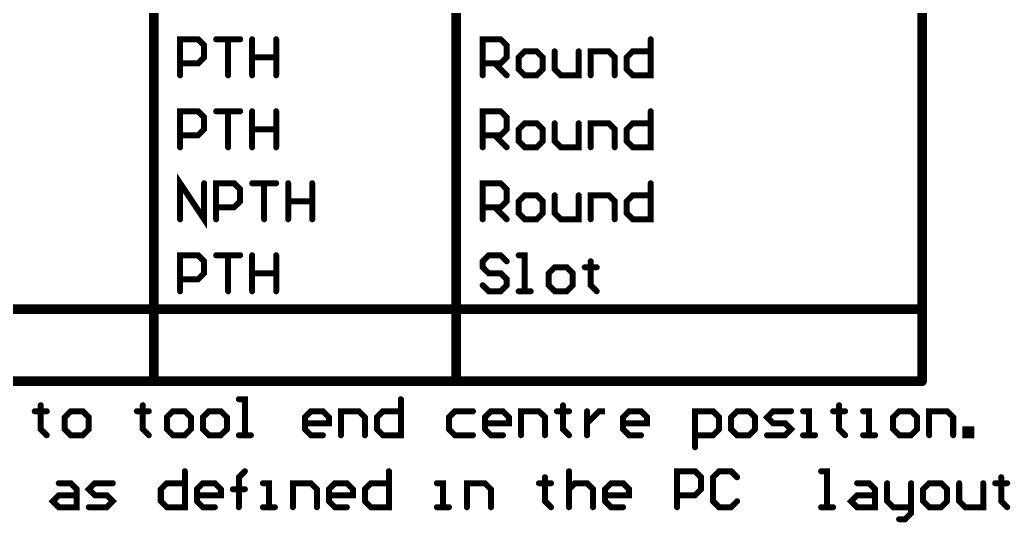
# Model space of a CAD drawing. Extents: x -9.8 to 23.3, y -7.1 to 14.3.
# Drawn here: x 16.518 to 18.167, y -0.155 to 0.682 of the extents above; entities that cross this region are included whole.
import ezdxf

# ---------------------------------------------------------------- set-up
doc = ezdxf.new("R2010")
doc.units = 0
doc.layers.add('2D_LINE_00', color=1, linetype='CONTINUOUS')

# ---------------------------------------------------------------- blocks, each defined once
blk = doc.blocks.new('SMOOTH_0$01')
at = {"const_width": 0.005}
blk.add_lwpolyline([(-0.0025, 0, 1), (0.0025, 0, 1)], format="xyb", close=True, dxfattribs=at)
blk = doc.blocks.new('DRAWING_2940')
at = {"layer": '2D_LINE_00', "const_width": 0.01}
blk.add_lwpolyline([(0, 0), (0, 0.05998), (0.02999, 0.05998), (0.03999, 0.04998), (0.03999, 0.02999), (0.02999, 0.01999), (0, 0.01999)], dxfattribs=at)
at = {"layer": '2D_LINE_00'}
for p in [(0, 0.05998), (0.02999, 0.05998), (0.03999, 0.04998), (0.03999, 0.02999), (0, 0.01999), (0.02999, 0.01999), (0, 0)]:
    blk.add_blockref('SMOOTH_0$01', p, dxfattribs=at)
blk = doc.blocks.new('DRAWING_2941')
at = {"layer": '2D_LINE_00', "const_width": 0.01}
blk.add_lwpolyline([(0, 0), (0.03999, 0), (0.01999, 0), (0.01999, -0.05998)], dxfattribs=at)
at = {"layer": '2D_LINE_00'}
for p in [(0, 0), (0.01999, 0), (0.03999, 0), (0.01999, -0.05998)]:
    blk.add_blockref('SMOOTH_0$01', p, dxfattribs=at)
blk = doc.blocks.new('DRAWING_2942')
at = {"layer": '2D_LINE_00', "const_width": 0.01}
blk.add_lwpolyline([(0, 0), (0, -0.05998), (0, -0.02999), (0.03999, -0.02999), (0.03999, 0), (0.03999, -0.05998)], dxfattribs=at)
at = {"layer": '2D_LINE_00'}
for p in [(0, 0), (0.03999, 0), (0, -0.02999), (0.03999, -0.02999), (0, -0.05998), (0.03999, -0.05998)]:
    blk.add_blockref('SMOOTH_0$01', p, dxfattribs=at)
blk = doc.blocks.new('DRAWING_2943')
at = {"layer": '2D_LINE_00', "const_width": 0.01}
blk.add_lwpolyline([(0, 0), (0, 0.05998), (0.02999, 0.05998), (0.03998, 0.04998), (0.03998, 0.02999), (0.02999, 0.01999), (0, 0.01999)], dxfattribs=at)
at = {"layer": '2D_LINE_00'}
for p in [(0, 0.05998), (0.02999, 0.05998), (0.03998, 0.04998), (0.03998, 0.02999), (0, 0.01999), (0.02999, 0.01999), (0, 0)]:
    blk.add_blockref('SMOOTH_0$01', p, dxfattribs=at)
blk = doc.blocks.new('DRAWING_2944')
at = {"layer": '2D_LINE_00', "const_width": 0.01}
blk.add_lwpolyline([(0, 0), (0.01999, -0.01999)], dxfattribs=at)
at = {"layer": '2D_LINE_00'}
for p in [(0, 0), (0.01999, -0.01999)]:
    blk.add_blockref('SMOOTH_0$01', p, dxfattribs=at)
blk = doc.blocks.new('DRAWING_2945')
at = {"layer": '2D_LINE_00', "const_width": 0.01}
blk.add_lwpolyline([(0, 0), (0.02, 0), (0.02999, 0.01), (0.02999, 0.02999), (0.02, 0.03999), (0, 0.03999), (-0.00999, 0.02999), (-0.00999, 0.01), (0, 0)], dxfattribs=at)
at = {"layer": '2D_LINE_00'}
for p in [(-0.00999, 0.02999), (0, 0.03999), (0.02, 0.03999), (0.02999, 0.02999), (-0.00999, 0.01), (0, 0), (0, 0), (0.02, 0), (0.02999, 0.01)]:
    blk.add_blockref('SMOOTH_0$01', p, dxfattribs=at)
blk = doc.blocks.new('DRAWING_2946')
at = {"layer": '2D_LINE_00', "const_width": 0.01}
blk.add_lwpolyline([(0, 0), (0, -0.02999), (0.00999, -0.03999), (0.03998, -0.03999), (0.03998, 0)], dxfattribs=at)
at = {"layer": '2D_LINE_00'}
for p in [(0, 0), (0.03998, 0), (0, -0.02999), (0.00999, -0.03999), (0.03998, -0.03999)]:
    blk.add_blockref('SMOOTH_0$01', p, dxfattribs=at)
blk = doc.blocks.new('DRAWING_2947')
at = {"layer": '2D_LINE_00', "const_width": 0.01}
blk.add_lwpolyline([(0, 0), (0, 0.03999), (0.02999, 0.03999), (0.03999, 0.02999), (0.03999, 0)], dxfattribs=at)
at = {"layer": '2D_LINE_00'}
for p in [(0, 0.03999), (0.02999, 0.03999), (0.03999, 0.02999), (0, 0), (0.03999, 0)]:
    blk.add_blockref('SMOOTH_0$01', p, dxfattribs=at)
blk = doc.blocks.new('DRAWING_2948')
at = {"layer": '2D_LINE_00', "const_width": 0.01}
blk.add_lwpolyline([(0, 0), (0, -0.05998), (-0.03, -0.05998), (-0.03999, -0.04998), (-0.03999, -0.02999), (-0.03, -0.01999), (0, -0.01999)], dxfattribs=at)
at = {"layer": '2D_LINE_00'}
for p in [(0, 0), (-0.03, -0.01999), (0, -0.01999), (-0.03999, -0.02999), (-0.03999, -0.04998), (-0.03, -0.05998), (0, -0.05998)]:
    blk.add_blockref('SMOOTH_0$01', p, dxfattribs=at)
blk = doc.blocks.new('DRAWING_2968')
at = {"layer": '2D_LINE_00', "const_width": 0.01}
blk.add_lwpolyline([(0, 0), (0, 0.05998), (0.02999, 0.05998), (0.03999, 0.04998), (0.03999, 0.02999), (0.02999, 0.01999), (0, 0.01999)], dxfattribs=at)
at = {"layer": '2D_LINE_00'}
for p in [(0, 0.05998), (0.02999, 0.05998), (0.03999, 0.04998), (0.03999, 0.02999), (0, 0.01999), (0.02999, 0.01999), (0, 0)]:
    blk.add_blockref('SMOOTH_0$01', p, dxfattribs=at)
blk = doc.blocks.new('DRAWING_2969')
at = {"layer": '2D_LINE_00', "const_width": 0.01}
blk.add_lwpolyline([(0, 0), (0.03999, 0), (0.01999, 0), (0.01999, -0.05998)], dxfattribs=at)
at = {"layer": '2D_LINE_00'}
for p in [(0, 0), (0.01999, 0), (0.03999, 0), (0.01999, -0.05998)]:
    blk.add_blockref('SMOOTH_0$01', p, dxfattribs=at)
blk = doc.blocks.new('DRAWING_2970')
at = {"layer": '2D_LINE_00', "const_width": 0.01}
blk.add_lwpolyline([(0, 0), (0, -0.05998), (0, -0.02999), (0.03999, -0.02999), (0.03999, 0), (0.03999, -0.05998)], dxfattribs=at)
at = {"layer": '2D_LINE_00'}
for p in [(0, 0), (0.03999, 0), (0, -0.02999), (0.03999, -0.02999), (0, -0.05998), (0.03999, -0.05998)]:
    blk.add_blockref('SMOOTH_0$01', p, dxfattribs=at)
blk = doc.blocks.new('DRAWING_2971')
at = {"layer": '2D_LINE_00', "const_width": 0.01}
blk.add_lwpolyline([(0, 0), (0, 0.05998), (0.02999, 0.05998), (0.03998, 0.04998), (0.03998, 0.02999), (0.02999, 0.01999), (0, 0.01999)], dxfattribs=at)
at = {"layer": '2D_LINE_00'}
for p in [(0, 0.05998), (0.02999, 0.05998), (0.03998, 0.04998), (0.03998, 0.02999), (0, 0.01999), (0.02999, 0.01999), (0, 0)]:
    blk.add_blockref('SMOOTH_0$01', p, dxfattribs=at)
blk = doc.blocks.new('DRAWING_2972')
at = {"layer": '2D_LINE_00', "const_width": 0.01}
blk.add_lwpolyline([(0, 0), (0.01999, -0.01999)], dxfattribs=at)
at = {"layer": '2D_LINE_00'}
for p in [(0, 0), (0.01999, -0.01999)]:
    blk.add_blockref('SMOOTH_0$01', p, dxfattribs=at)
blk = doc.blocks.new('DRAWING_2973')
at = {"layer": '2D_LINE_00', "const_width": 0.01}
blk.add_lwpolyline([(0, 0), (0.02, 0), (0.02999, 0.01), (0.02999, 0.02999), (0.02, 0.03999), (0, 0.03999), (-0.00999, 0.02999), (-0.00999, 0.01), (0, 0)], dxfattribs=at)
at = {"layer": '2D_LINE_00'}
for p in [(-0.00999, 0.02999), (0, 0.03999), (0.02, 0.03999), (0.02999, 0.02999), (-0.00999, 0.01), (0, 0), (0, 0), (0.02, 0), (0.02999, 0.01)]:
    blk.add_blockref('SMOOTH_0$01', p, dxfattribs=at)
blk = doc.blocks.new('DRAWING_2974')
at = {"layer": '2D_LINE_00', "const_width": 0.01}
blk.add_lwpolyline([(0, 0), (0, -0.02999), (0.00999, -0.03999), (0.03998, -0.03999), (0.03998, 0)], dxfattribs=at)
at = {"layer": '2D_LINE_00'}
for p in [(0, 0), (0.03998, 0), (0, -0.02999), (0.00999, -0.03999), (0.03998, -0.03999)]:
    blk.add_blockref('SMOOTH_0$01', p, dxfattribs=at)
blk = doc.blocks.new('DRAWING_2975')
at = {"layer": '2D_LINE_00', "const_width": 0.01}
blk.add_lwpolyline([(0, 0), (0, 0.03999), (0.02999, 0.03999), (0.03999, 0.02999), (0.03999, 0)], dxfattribs=at)
at = {"layer": '2D_LINE_00'}
for p in [(0, 0.03999), (0.02999, 0.03999), (0.03999, 0.02999), (0, 0), (0.03999, 0)]:
    blk.add_blockref('SMOOTH_0$01', p, dxfattribs=at)
blk = doc.blocks.new('DRAWING_2976')
at = {"layer": '2D_LINE_00', "const_width": 0.01}
blk.add_lwpolyline([(0, 0), (0, -0.05998), (-0.03, -0.05998), (-0.03999, -0.04998), (-0.03999, -0.02999), (-0.03, -0.01999), (0, -0.01999)], dxfattribs=at)
at = {"layer": '2D_LINE_00'}
for p in [(0, 0), (-0.03, -0.01999), (0, -0.01999), (-0.03999, -0.02999), (-0.03999, -0.04998), (-0.03, -0.05998), (0, -0.05998)]:
    blk.add_blockref('SMOOTH_0$01', p, dxfattribs=at)
blk = doc.blocks.new('DRAWING_2994')
at = {"layer": '2D_LINE_00', "const_width": 0.01}
blk.add_lwpolyline([(0, 0), (0, 0.05998), (0.03999, 0), (0.03999, 0.05998)], dxfattribs=at)
at = {"layer": '2D_LINE_00'}
for p in [(0, 0.05998), (0.03999, 0.05998), (0, 0), (0.03999, 0)]:
    blk.add_blockref('SMOOTH_0$01', p, dxfattribs=at)
blk = doc.blocks.new('DRAWING_2995')
at = {"layer": '2D_LINE_00', "const_width": 0.01}
blk.add_lwpolyline([(0, 0), (0, 0.05998), (0.02999, 0.05998), (0.03999, 0.04998), (0.03999, 0.02999), (0.02999, 0.01999), (0, 0.01999)], dxfattribs=at)
at = {"layer": '2D_LINE_00'}
for p in [(0, 0.05998), (0.02999, 0.05998), (0.03999, 0.04998), (0.03999, 0.02999), (0, 0.01999), (0.02999, 0.01999), (0, 0)]:
    blk.add_blockref('SMOOTH_0$01', p, dxfattribs=at)
blk = doc.blocks.new('DRAWING_2996')
at = {"layer": '2D_LINE_00', "const_width": 0.01}
blk.add_lwpolyline([(0, 0), (0.03999, 0), (0.01999, 0), (0.01999, -0.05998)], dxfattribs=at)
at = {"layer": '2D_LINE_00'}
for p in [(0, 0), (0.01999, 0), (0.03999, 0), (0.01999, -0.05998)]:
    blk.add_blockref('SMOOTH_0$01', p, dxfattribs=at)
blk = doc.blocks.new('DRAWING_2997')
at = {"layer": '2D_LINE_00', "const_width": 0.01}
blk.add_lwpolyline([(0, 0), (0, -0.05998), (0, -0.02999), (0.03999, -0.02999), (0.03999, 0), (0.03999, -0.05998)], dxfattribs=at)
at = {"layer": '2D_LINE_00'}
for p in [(0, 0), (0.03999, 0), (0, -0.02999), (0.03999, -0.02999), (0, -0.05998), (0.03999, -0.05998)]:
    blk.add_blockref('SMOOTH_0$01', p, dxfattribs=at)
blk = doc.blocks.new('DRAWING_2998')
at = {"layer": '2D_LINE_00', "const_width": 0.01}
blk.add_lwpolyline([(0, 0), (0, 0.05998), (0.02999, 0.05998), (0.03998, 0.04998), (0.03998, 0.02999), (0.02999, 0.01999), (0, 0.01999)], dxfattribs=at)
at = {"layer": '2D_LINE_00'}
for p in [(0, 0.05998), (0.02999, 0.05998), (0.03998, 0.04998), (0.03998, 0.02999), (0, 0.01999), (0.02999, 0.01999), (0, 0)]:
    blk.add_blockref('SMOOTH_0$01', p, dxfattribs=at)
blk = doc.blocks.new('DRAWING_2999')
at = {"layer": '2D_LINE_00', "const_width": 0.01}
blk.add_lwpolyline([(0, 0), (0.01999, -0.01999)], dxfattribs=at)
at = {"layer": '2D_LINE_00'}
for p in [(0, 0), (0.01999, -0.01999)]:
    blk.add_blockref('SMOOTH_0$01', p, dxfattribs=at)
blk = doc.blocks.new('DRAWING_3000')
at = {"layer": '2D_LINE_00', "const_width": 0.01}
blk.add_lwpolyline([(0, 0), (0.02, 0), (0.02999, 0.01), (0.02999, 0.02999), (0.02, 0.03999), (0, 0.03999), (-0.00999, 0.02999), (-0.00999, 0.01), (0, 0)], dxfattribs=at)
at = {"layer": '2D_LINE_00'}
for p in [(-0.00999, 0.02999), (0, 0.03999), (0.02, 0.03999), (0.02999, 0.02999), (-0.00999, 0.01), (0, 0), (0, 0), (0.02, 0), (0.02999, 0.01)]:
    blk.add_blockref('SMOOTH_0$01', p, dxfattribs=at)
blk = doc.blocks.new('DRAWING_3001')
at = {"layer": '2D_LINE_00', "const_width": 0.01}
blk.add_lwpolyline([(0, 0), (0, -0.02999), (0.00999, -0.03999), (0.03998, -0.03999), (0.03998, 0)], dxfattribs=at)
at = {"layer": '2D_LINE_00'}
for p in [(0, 0), (0.03998, 0), (0, -0.02999), (0.00999, -0.03999), (0.03998, -0.03999)]:
    blk.add_blockref('SMOOTH_0$01', p, dxfattribs=at)
blk = doc.blocks.new('DRAWING_3002')
at = {"layer": '2D_LINE_00', "const_width": 0.01}
blk.add_lwpolyline([(0, 0), (0, 0.03999), (0.02999, 0.03999), (0.03999, 0.02999), (0.03999, 0)], dxfattribs=at)
at = {"layer": '2D_LINE_00'}
for p in [(0, 0.03999), (0.02999, 0.03999), (0.03999, 0.02999), (0, 0), (0.03999, 0)]:
    blk.add_blockref('SMOOTH_0$01', p, dxfattribs=at)
blk = doc.blocks.new('DRAWING_3003')
at = {"layer": '2D_LINE_00', "const_width": 0.01}
blk.add_lwpolyline([(0, 0), (0, -0.05998), (-0.03, -0.05998), (-0.03999, -0.04998), (-0.03999, -0.02999), (-0.03, -0.01999), (0, -0.01999)], dxfattribs=at)
at = {"layer": '2D_LINE_00'}
for p in [(0, 0), (-0.03, -0.01999), (0, -0.01999), (-0.03999, -0.02999), (-0.03999, -0.04998), (-0.03, -0.05998), (0, -0.05998)]:
    blk.add_blockref('SMOOTH_0$01', p, dxfattribs=at)
blk = doc.blocks.new('DRAWING_3053')
at = {"layer": '2D_LINE_00', "const_width": 0.01}
blk.add_lwpolyline([(0, 0), (0, 0.05998), (0.02999, 0.05998), (0.03999, 0.04998), (0.03999, 0.02999), (0.02999, 0.01999), (0, 0.01999)], dxfattribs=at)
at = {"layer": '2D_LINE_00'}
for p in [(0, 0.05998), (0.02999, 0.05998), (0.03999, 0.04998), (0.03999, 0.02999), (0, 0.01999), (0.02999, 0.01999), (0, 0)]:
    blk.add_blockref('SMOOTH_0$01', p, dxfattribs=at)
blk = doc.blocks.new('DRAWING_3054')
at = {"layer": '2D_LINE_00', "const_width": 0.01}
blk.add_lwpolyline([(0, 0), (0.03999, 0), (0.01999, 0), (0.01999, -0.05998)], dxfattribs=at)
at = {"layer": '2D_LINE_00'}
for p in [(0, 0), (0.01999, 0), (0.03999, 0), (0.01999, -0.05998)]:
    blk.add_blockref('SMOOTH_0$01', p, dxfattribs=at)
blk = doc.blocks.new('DRAWING_3055')
at = {"layer": '2D_LINE_00', "const_width": 0.01}
blk.add_lwpolyline([(0, 0), (0, -0.05998), (0, -0.02999), (0.03999, -0.02999), (0.03999, 0), (0.03999, -0.05998)], dxfattribs=at)
at = {"layer": '2D_LINE_00'}
for p in [(0, 0), (0.03999, 0), (0, -0.02999), (0.03999, -0.02999), (0, -0.05998), (0.03999, -0.05998)]:
    blk.add_blockref('SMOOTH_0$01', p, dxfattribs=at)
blk = doc.blocks.new('DRAWING_3056')
at = {"layer": '2D_LINE_00', "const_width": 0.01}
blk.add_lwpolyline([(0, 0), (-0.00999, 0.01), (-0.02999, 0.01), (-0.03998, 0), (-0.03998, -0.00999), (-0.02999, -0.01999), (-0.00999, -0.01999), (0, -0.02999), (0, -0.03998), (-0.00999, -0.04998), (-0.02999, -0.04998), (-0.03998, -0.03998)], dxfattribs=at)
at = {"layer": '2D_LINE_00'}
for p in [(-0.03998, 0), (-0.02999, 0.01), (-0.00999, 0.01), (0, 0), (-0.03998, -0.00999), (-0.02999, -0.01999), (-0.00999, -0.01999), (0, -0.02999), (-0.03998, -0.03998), (-0.02999, -0.04998), (-0.00999, -0.04998), (0, -0.03998)]:
    blk.add_blockref('SMOOTH_0$01', p, dxfattribs=at)
blk = doc.blocks.new('DRAWING_3057')
at = {"layer": '2D_LINE_00', "const_width": 0.01}
blk.add_lwpolyline([(0, 0), (0.01999, 0), (0.00999, 0), (0.00999, 0.05998), (0, 0.05998)], dxfattribs=at)
at = {"layer": '2D_LINE_00'}
for p in [(0, 0.05998), (0.00999, 0.05998), (0, 0), (0.00999, 0), (0.01999, 0)]:
    blk.add_blockref('SMOOTH_0$01', p, dxfattribs=at)
blk = doc.blocks.new('DRAWING_3058')
at = {"layer": '2D_LINE_00', "const_width": 0.01}
blk.add_lwpolyline([(0, 0), (0.01999, 0), (0.02999, 0.01), (0.02999, 0.02999), (0.01999, 0.03999), (0, 0.03999), (-0.01, 0.02999), (-0.01, 0.01), (0, 0)], dxfattribs=at)
at = {"layer": '2D_LINE_00'}
for p in [(-0.01, 0.02999), (0, 0.03999), (0.01999, 0.03999), (0.02999, 0.02999), (-0.01, 0.01), (0, 0), (0, 0), (0.01999, 0), (0.02999, 0.01)]:
    blk.add_blockref('SMOOTH_0$01', p, dxfattribs=at)
blk = doc.blocks.new('DRAWING_3059')
at = {"layer": '2D_LINE_00', "const_width": 0.01}
blk.add_lwpolyline([(0, 0), (0, -0.00999), (-0.01, -0.00999), (0.00999, -0.00999), (0, -0.00999), (0, -0.03998), (0.00999, -0.04998)], dxfattribs=at)
at = {"layer": '2D_LINE_00'}
for p in [(0, 0), (-0.01, -0.00999), (0, -0.00999), (0, -0.00999), (0.00999, -0.00999), (0, -0.03998), (0.00999, -0.04998)]:
    blk.add_blockref('SMOOTH_0$01', p, dxfattribs=at)
blk = doc.blocks.new('DRAWING_3107')
at = {"layer": '2D_LINE_00', "const_width": 0.01}
blk.add_lwpolyline([(0, 0), (0, -0.00999), (-0.01, -0.00999), (0.00999, -0.00999), (0, -0.00999), (0, -0.03998), (0.00999, -0.04998)], dxfattribs=at)
at = {"layer": '2D_LINE_00'}
for p in [(0, 0), (-0.01, -0.00999), (0, -0.00999), (0, -0.00999), (0.00999, -0.00999), (0, -0.03998), (0.00999, -0.04998)]:
    blk.add_blockref('SMOOTH_0$01', p, dxfattribs=at)
blk = doc.blocks.new('DRAWING_3108')
at = {"layer": '2D_LINE_00', "const_width": 0.01}
blk.add_lwpolyline([(0, 0), (0.01999, 0), (0.02999, 0.01), (0.02999, 0.02999), (0.01999, 0.03999), (0, 0.03999), (-0.00999, 0.02999), (-0.00999, 0.01), (0, 0)], dxfattribs=at)
at = {"layer": '2D_LINE_00'}
for p in [(-0.00999, 0.02999), (0, 0.03999), (0.01999, 0.03999), (0.02999, 0.02999), (-0.00999, 0.01), (0, 0), (0, 0), (0.01999, 0), (0.02999, 0.01)]:
    blk.add_blockref('SMOOTH_0$01', p, dxfattribs=at)
blk = doc.blocks.new('DRAWING_3109')
at = {"layer": '2D_LINE_00', "const_width": 0.01}
blk.add_lwpolyline([(0, 0), (0, -0.00999), (-0.00999, -0.00999), (0.01, -0.00999), (0, -0.00999), (0, -0.03998), (0.01, -0.04998)], dxfattribs=at)
at = {"layer": '2D_LINE_00'}
for p in [(0, 0), (-0.00999, -0.00999), (0, -0.00999), (0, -0.00999), (0.01, -0.00999), (0, -0.03998), (0.01, -0.04998)]:
    blk.add_blockref('SMOOTH_0$01', p, dxfattribs=at)
blk = doc.blocks.new('DRAWING_3110')
at = {"layer": '2D_LINE_00', "const_width": 0.01}
blk.add_lwpolyline([(0, 0), (0.01999, 0), (0.02999, 0.01), (0.02999, 0.02999), (0.01999, 0.03999), (0, 0.03999), (-0.01, 0.02999), (-0.01, 0.01), (0, 0)], dxfattribs=at)
at = {"layer": '2D_LINE_00'}
for p in [(-0.01, 0.02999), (0, 0.03999), (0.01999, 0.03999), (0.02999, 0.02999), (-0.01, 0.01), (0, 0), (0, 0), (0.01999, 0), (0.02999, 0.01)]:
    blk.add_blockref('SMOOTH_0$01', p, dxfattribs=at)
blk = doc.blocks.new('DRAWING_3111')
at = {"layer": '2D_LINE_00', "const_width": 0.01}
blk.add_lwpolyline([(0, 0), (0.01999, 0), (0.02999, 0.01), (0.02999, 0.02999), (0.01999, 0.03999), (0, 0.03999), (-0.01, 0.02999), (-0.01, 0.01), (0, 0)], dxfattribs=at)
at = {"layer": '2D_LINE_00'}
for p in [(-0.01, 0.02999), (0, 0.03999), (0.01999, 0.03999), (0.02999, 0.02999), (-0.01, 0.01), (0, 0), (0, 0), (0.01999, 0), (0.02999, 0.01)]:
    blk.add_blockref('SMOOTH_0$01', p, dxfattribs=at)
blk = doc.blocks.new('DRAWING_3112')
at = {"layer": '2D_LINE_00', "const_width": 0.01}
blk.add_lwpolyline([(0, 0), (0.02, 0), (0.01, 0), (0.01, 0.05998), (0, 0.05998)], dxfattribs=at)
at = {"layer": '2D_LINE_00'}
for p in [(0, 0.05998), (0.01, 0.05998), (0, 0), (0.01, 0), (0.02, 0)]:
    blk.add_blockref('SMOOTH_0$01', p, dxfattribs=at)
blk = doc.blocks.new('DRAWING_3113')
at = {"layer": '2D_LINE_00', "const_width": 0.01}
blk.add_lwpolyline([(0, 0), (-0.02, 0), (-0.02999, 0.01), (-0.02999, 0.02999), (-0.02, 0.03999), (0, 0.03999), (0.00999, 0.02999), (0.00999, 0.01999), (-0.02999, 0.01999)], dxfattribs=at)
at = {"layer": '2D_LINE_00'}
for p in [(-0.02999, 0.02999), (-0.02, 0.03999), (0, 0.03999), (0.00999, 0.02999), (-0.02999, 0.01999), (0.00999, 0.01999), (-0.02999, 0.01), (-0.02, 0), (0, 0)]:
    blk.add_blockref('SMOOTH_0$01', p, dxfattribs=at)
blk = doc.blocks.new('DRAWING_3114')
at = {"layer": '2D_LINE_00', "const_width": 0.01}
blk.add_lwpolyline([(0, 0), (0, 0.03999), (0.02999, 0.03999), (0.03998, 0.02999), (0.03998, 0)], dxfattribs=at)
at = {"layer": '2D_LINE_00'}
for p in [(0, 0.03999), (0.02999, 0.03999), (0.03998, 0.02999), (0, 0), (0.03998, 0)]:
    blk.add_blockref('SMOOTH_0$01', p, dxfattribs=at)
blk = doc.blocks.new('DRAWING_3115')
at = {"layer": '2D_LINE_00', "const_width": 0.01}
blk.add_lwpolyline([(0, 0), (0, -0.05998), (-0.02999, -0.05998), (-0.03998, -0.04998), (-0.03998, -0.02999), (-0.02999, -0.01999), (0, -0.01999)], dxfattribs=at)
at = {"layer": '2D_LINE_00'}
for p in [(0, 0), (-0.02999, -0.01999), (0, -0.01999), (-0.03998, -0.02999), (-0.03998, -0.04998), (-0.02999, -0.05998), (0, -0.05998)]:
    blk.add_blockref('SMOOTH_0$01', p, dxfattribs=at)
blk = doc.blocks.new('DRAWING_3116')
at = {"layer": '2D_LINE_00', "const_width": 0.01}
blk.add_lwpolyline([(0, 0), (-0.02998, 0), (-0.03998, -0.01), (-0.03998, -0.02999), (-0.02998, -0.03999), (0, -0.03999)], dxfattribs=at)
at = {"layer": '2D_LINE_00'}
for p in [(-0.02998, 0), (0, 0), (-0.03998, -0.01), (-0.03998, -0.02999), (-0.02998, -0.03999), (0, -0.03999)]:
    blk.add_blockref('SMOOTH_0$01', p, dxfattribs=at)
blk = doc.blocks.new('DRAWING_3117')
at = {"layer": '2D_LINE_00', "const_width": 0.01}
blk.add_lwpolyline([(0, 0), (-0.01999, 0), (-0.02999, 0.01), (-0.02999, 0.02999), (-0.01999, 0.03999), (0, 0.03999), (0.01, 0.02999), (0.01, 0.01999), (-0.02999, 0.01999)], dxfattribs=at)
at = {"layer": '2D_LINE_00'}
for p in [(-0.02999, 0.02999), (-0.01999, 0.03999), (0, 0.03999), (0.01, 0.02999), (-0.02999, 0.01999), (0.01, 0.01999), (-0.02999, 0.01), (-0.01999, 0), (0, 0)]:
    blk.add_blockref('SMOOTH_0$01', p, dxfattribs=at)
blk = doc.blocks.new('DRAWING_3118')
at = {"layer": '2D_LINE_00', "const_width": 0.01}
blk.add_lwpolyline([(0, 0), (0, 0.03999), (0.02999, 0.03999), (0.03999, 0.02999), (0.03999, 0)], dxfattribs=at)
at = {"layer": '2D_LINE_00'}
for p in [(0, 0.03999), (0.02999, 0.03999), (0.03999, 0.02999), (0, 0), (0.03999, 0)]:
    blk.add_blockref('SMOOTH_0$01', p, dxfattribs=at)
blk = doc.blocks.new('DRAWING_3119')
at = {"layer": '2D_LINE_00', "const_width": 0.01}
blk.add_lwpolyline([(0, 0), (0, -0.00999), (-0.01, -0.00999), (0.00999, -0.00999), (0, -0.00999), (0, -0.03998), (0.00999, -0.04998)], dxfattribs=at)
at = {"layer": '2D_LINE_00'}
for p in [(0, 0), (-0.01, -0.00999), (0, -0.00999), (0, -0.00999), (0.00999, -0.00999), (0, -0.03998), (0.00999, -0.04998)]:
    blk.add_blockref('SMOOTH_0$01', p, dxfattribs=at)
blk = doc.blocks.new('DRAWING_3120')
at = {"layer": '2D_LINE_00', "const_width": 0.01}
blk.add_lwpolyline([(0, 0), (0, -0.03999), (0, -0.02), (0.01, -0.01), (0.02, 0), (0.02999, 0)], dxfattribs=at)
at = {"layer": '2D_LINE_00'}
for p in [(0, 0), (0, -0.02), (0.01, -0.01), (0, -0.03999)]:
    blk.add_blockref('SMOOTH_0$01', p, dxfattribs=at)
blk = doc.blocks.new('DRAWING_3121')
at = {"layer": '2D_LINE_00', "const_width": 0.01}
blk.add_lwpolyline([(0, 0), (-0.01999, 0), (-0.02999, 0.01), (-0.02999, 0.02999), (-0.01999, 0.03999), (0, 0.03999), (0.01, 0.02999), (0.01, 0.01999), (-0.02999, 0.01999)], dxfattribs=at)
at = {"layer": '2D_LINE_00'}
for p in [(-0.02999, 0.02999), (-0.01999, 0.03999), (0, 0.03999), (0.01, 0.02999), (-0.02999, 0.01999), (0.01, 0.01999), (-0.02999, 0.01), (-0.01999, 0), (0, 0)]:
    blk.add_blockref('SMOOTH_0$01', p, dxfattribs=at)
blk = doc.blocks.new('DRAWING_3122')
at = {"layer": '2D_LINE_00', "const_width": 0.01}
blk.add_lwpolyline([(0, 0), (0, 0.05998), (0.02999, 0.05998), (0.03998, 0.04998), (0.03998, 0.02999), (0.02999, 0.01999), (0, 0.01999)], dxfattribs=at)
at = {"layer": '2D_LINE_00'}
for p in [(0, 0.05998), (0.02999, 0.05998), (0.03998, 0.04998), (0.03998, 0.02999), (0, 0.01999), (0.02999, 0.01999), (0, 0)]:
    blk.add_blockref('SMOOTH_0$01', p, dxfattribs=at)
blk = doc.blocks.new('DRAWING_3123')
at = {"layer": '2D_LINE_00', "const_width": 0.01}
blk.add_lwpolyline([(0, 0), (0.02, 0), (0.02999, 0.01), (0.02999, 0.02999), (0.02, 0.03999), (0, 0.03999), (-0.00999, 0.02999), (-0.00999, 0.01), (0, 0)], dxfattribs=at)
at = {"layer": '2D_LINE_00'}
for p in [(-0.00999, 0.02999), (0, 0.03999), (0.02, 0.03999), (0.02999, 0.02999), (-0.00999, 0.01), (0, 0), (0, 0), (0.02, 0), (0.02999, 0.01)]:
    blk.add_blockref('SMOOTH_0$01', p, dxfattribs=at)
blk = doc.blocks.new('DRAWING_3124')
at = {"layer": '2D_LINE_00', "const_width": 0.01}
blk.add_lwpolyline([(0, 0), (0.02999, 0), (0.03998, 0.01), (0.02999, 0.01999), (0.00999, 0.01999), (0, 0.02999), (0.00999, 0.03999), (0.03998, 0.03999)], dxfattribs=at)
at = {"layer": '2D_LINE_00'}
for p in [(0, 0.02999), (0.00999, 0.03999), (0.03998, 0.03999), (0.00999, 0.01999), (0.02999, 0.01999), (0, 0), (0.02999, 0), (0.03998, 0.01)]:
    blk.add_blockref('SMOOTH_0$01', p, dxfattribs=at)
blk = doc.blocks.new('DRAWING_3125')
at = {"layer": '2D_LINE_00', "const_width": 0.01}
blk.add_lwpolyline([(0, 0), (0.01999, 0), (0.00999, 0), (0.00999, 0.03999), (0, 0.03999)], dxfattribs=at)
at = {"layer": '2D_LINE_00'}
for p in [(0, 0.03999), (0.00999, 0.03999), (0, 0), (0.00999, 0), (0.01999, 0)]:
    blk.add_blockref('SMOOTH_0$01', p, dxfattribs=at)
blk = doc.blocks.new('DRAWING_3126')
at = {"layer": '2D_LINE_00', "const_width": 0.01}
blk.add_lwpolyline([(0, 0), (0, -0.00999), (-0.01, -0.00999), (0.00999, -0.00999), (0, -0.00999), (0, -0.03998), (0.00999, -0.04998)], dxfattribs=at)
at = {"layer": '2D_LINE_00'}
for p in [(0, 0), (-0.01, -0.00999), (0, -0.00999), (0, -0.00999), (0.00999, -0.00999), (0, -0.03998), (0.00999, -0.04998)]:
    blk.add_blockref('SMOOTH_0$01', p, dxfattribs=at)
blk = doc.blocks.new('DRAWING_3127')
at = {"layer": '2D_LINE_00', "const_width": 0.01}
blk.add_lwpolyline([(0, 0), (0.02, 0), (0.01, 0), (0.01, 0.03999), (0, 0.03999)], dxfattribs=at)
at = {"layer": '2D_LINE_00'}
for p in [(0, 0.03999), (0.01, 0.03999), (0, 0), (0.01, 0), (0.02, 0)]:
    blk.add_blockref('SMOOTH_0$01', p, dxfattribs=at)
blk = doc.blocks.new('DRAWING_3128')
at = {"layer": '2D_LINE_00', "const_width": 0.01}
blk.add_lwpolyline([(0, 0), (0.02, 0), (0.03, 0.01), (0.03, 0.02999), (0.02, 0.03999), (0, 0.03999), (-0.00999, 0.02999), (-0.00999, 0.01), (0, 0)], dxfattribs=at)
at = {"layer": '2D_LINE_00'}
for p in [(-0.00999, 0.02999), (0, 0.03999), (0.02, 0.03999), (0.03, 0.02999), (-0.00999, 0.01), (0, 0), (0, 0), (0.02, 0), (0.03, 0.01)]:
    blk.add_blockref('SMOOTH_0$01', p, dxfattribs=at)
blk = doc.blocks.new('DRAWING_3129')
at = {"layer": '2D_LINE_00', "const_width": 0.01}
blk.add_lwpolyline([(0, 0), (0, 0.03999), (0.02999, 0.03999), (0.03999, 0.02999), (0.03999, 0)], dxfattribs=at)
at = {"layer": '2D_LINE_00'}
for p in [(0, 0.03999), (0.02999, 0.03999), (0.03999, 0.02999), (0, 0), (0.03999, 0)]:
    blk.add_blockref('SMOOTH_0$01', p, dxfattribs=at)
blk = doc.blocks.new('DRAWING_3130')
at = {"layer": '2D_LINE_00', "const_width": 0.01}
blk.add_lwpolyline([(0, 0), (0, 0.01), (0.01, 0.01), (0.01, 0), (0, 0)], dxfattribs=at)
at = {"layer": '2D_LINE_00'}
for p in [(0, 0.01), (0, 0), (0, 0), (0.01, 0.01), (0.01, 0)]:
    blk.add_blockref('SMOOTH_0$01', p, dxfattribs=at)
blk = doc.blocks.new('DRAWING_3170')
at = {"layer": '2D_LINE_00', "const_width": 0.01}
blk.add_lwpolyline([(0, 0), (0.01999, 0), (0.02999, -0.01), (0.02999, -0.03999), (0, -0.03999), (-0.01, -0.02999), (0, -0.02), (0.02999, -0.02)], dxfattribs=at)
at = {"layer": '2D_LINE_00'}
for p in [(0, 0), (0.01999, 0), (0, -0.02), (0.02999, -0.01), (0.02999, -0.02), (-0.01, -0.02999), (0, -0.03999), (0.02999, -0.03999)]:
    blk.add_blockref('SMOOTH_0$01', p, dxfattribs=at)
blk = doc.blocks.new('DRAWING_3171')
at = {"layer": '2D_LINE_00', "const_width": 0.01}
blk.add_lwpolyline([(0, 0), (0.02999, 0), (0.03999, 0.01), (0.02999, 0.01999), (0.01, 0.01999), (0, 0.02999), (0.01, 0.03999), (0.03999, 0.03999)], dxfattribs=at)
at = {"layer": '2D_LINE_00'}
for p in [(0, 0.02999), (0.01, 0.03999), (0.03999, 0.03999), (0.01, 0.01999), (0.02999, 0.01999), (0, 0), (0.02999, 0), (0.03999, 0.01)]:
    blk.add_blockref('SMOOTH_0$01', p, dxfattribs=at)
blk = doc.blocks.new('DRAWING_3172')
at = {"layer": '2D_LINE_00', "const_width": 0.01}
blk.add_lwpolyline([(0, 0), (0, -0.05998), (-0.02999, -0.05998), (-0.03999, -0.04998), (-0.03999, -0.02999), (-0.02999, -0.01999), (0, -0.01999)], dxfattribs=at)
at = {"layer": '2D_LINE_00'}
for p in [(0, 0), (-0.02999, -0.01999), (0, -0.01999), (-0.03999, -0.02999), (-0.03999, -0.04998), (-0.02999, -0.05998), (0, -0.05998)]:
    blk.add_blockref('SMOOTH_0$01', p, dxfattribs=at)
blk = doc.blocks.new('DRAWING_3173')
at = {"layer": '2D_LINE_00', "const_width": 0.01}
blk.add_lwpolyline([(0, 0), (-0.01999, 0), (-0.02999, 0.01), (-0.02999, 0.02999), (-0.01999, 0.03999), (0, 0.03999), (0.01, 0.02999), (0.01, 0.01999), (-0.02999, 0.01999)], dxfattribs=at)
at = {"layer": '2D_LINE_00'}
for p in [(-0.02999, 0.02999), (-0.01999, 0.03999), (0, 0.03999), (0.01, 0.02999), (-0.02999, 0.01999), (0.01, 0.01999), (-0.02999, 0.01), (-0.01999, 0), (0, 0)]:
    blk.add_blockref('SMOOTH_0$01', p, dxfattribs=at)
blk = doc.blocks.new('DRAWING_3174')
at = {"layer": '2D_LINE_00', "const_width": 0.01}
blk.add_lwpolyline([(0, 0), (0, 0.04998), (0, 0.02999), (-0.01, 0.02999), (0.01, 0.02999), (0, 0.02999), (0, 0.04998), (0.01, 0.05998)], dxfattribs=at)
at = {"layer": '2D_LINE_00'}
for p in [(0, 0.04998), (0, 0.04998), (0.01, 0.05998), (-0.01, 0.02999), (0, 0.02999), (0, 0.02999), (0.01, 0.02999), (0, 0)]:
    blk.add_blockref('SMOOTH_0$01', p, dxfattribs=at)
blk = doc.blocks.new('DRAWING_3175')
at = {"layer": '2D_LINE_00', "const_width": 0.01}
blk.add_lwpolyline([(0, 0), (0.01999, 0), (0.01, 0), (0.01, 0.03999), (0, 0.03999)], dxfattribs=at)
at = {"layer": '2D_LINE_00'}
for p in [(0, 0.03999), (0.01, 0.03999), (0, 0), (0.01, 0), (0.01999, 0)]:
    blk.add_blockref('SMOOTH_0$01', p, dxfattribs=at)
blk = doc.blocks.new('DRAWING_3176')
at = {"layer": '2D_LINE_00', "const_width": 0.01}
blk.add_lwpolyline([(0, 0), (0, 0.03999), (0.02999, 0.03999), (0.03999, 0.02999), (0.03999, 0)], dxfattribs=at)
at = {"layer": '2D_LINE_00'}
for p in [(0, 0.03999), (0.02999, 0.03999), (0.03999, 0.02999), (0, 0), (0.03999, 0)]:
    blk.add_blockref('SMOOTH_0$01', p, dxfattribs=at)
blk = doc.blocks.new('DRAWING_3177')
at = {"layer": '2D_LINE_00', "const_width": 0.01}
blk.add_lwpolyline([(0, 0), (-0.01999, 0), (-0.02999, 0.01), (-0.02999, 0.02999), (-0.01999, 0.03999), (0, 0.03999), (0.01, 0.02999), (0.01, 0.01999), (-0.02999, 0.01999)], dxfattribs=at)
at = {"layer": '2D_LINE_00'}
for p in [(-0.02999, 0.02999), (-0.01999, 0.03999), (0, 0.03999), (0.01, 0.02999), (-0.02999, 0.01999), (0.01, 0.01999), (-0.02999, 0.01), (-0.01999, 0), (0, 0)]:
    blk.add_blockref('SMOOTH_0$01', p, dxfattribs=at)
blk = doc.blocks.new('DRAWING_3178')
at = {"layer": '2D_LINE_00', "const_width": 0.01}
blk.add_lwpolyline([(0, 0), (0, -0.05998), (-0.02999, -0.05998), (-0.03999, -0.04998), (-0.03999, -0.02999), (-0.02999, -0.01999), (0, -0.01999)], dxfattribs=at)
at = {"layer": '2D_LINE_00'}
for p in [(0, 0), (-0.02999, -0.01999), (0, -0.01999), (-0.03999, -0.02999), (-0.03999, -0.04998), (-0.02999, -0.05998), (0, -0.05998)]:
    blk.add_blockref('SMOOTH_0$01', p, dxfattribs=at)
blk = doc.blocks.new('DRAWING_3179')
at = {"layer": '2D_LINE_00', "const_width": 0.01}
blk.add_lwpolyline([(0, 0), (0.02, 0), (0.01, 0), (0.01, 0.03999), (0, 0.03999)], dxfattribs=at)
at = {"layer": '2D_LINE_00'}
for p in [(0, 0.03999), (0.01, 0.03999), (0, 0), (0.01, 0), (0.02, 0)]:
    blk.add_blockref('SMOOTH_0$01', p, dxfattribs=at)
blk = doc.blocks.new('DRAWING_3180')
at = {"layer": '2D_LINE_00', "const_width": 0.01}
blk.add_lwpolyline([(0, 0), (0, 0.03999), (0.02999, 0.03999), (0.03999, 0.02999), (0.03999, 0)], dxfattribs=at)
at = {"layer": '2D_LINE_00'}
for p in [(0, 0.03999), (0.02999, 0.03999), (0.03999, 0.02999), (0, 0), (0.03999, 0)]:
    blk.add_blockref('SMOOTH_0$01', p, dxfattribs=at)
blk = doc.blocks.new('DRAWING_3181')
at = {"layer": '2D_LINE_00', "const_width": 0.01}
blk.add_lwpolyline([(0, 0), (0, -0.00999), (-0.01, -0.00999), (0.00999, -0.00999), (0, -0.00999), (0, -0.03998), (0.00999, -0.04998)], dxfattribs=at)
at = {"layer": '2D_LINE_00'}
for p in [(0, 0), (-0.01, -0.00999), (0, -0.00999), (0, -0.00999), (0.00999, -0.00999), (0, -0.03998), (0.00999, -0.04998)]:
    blk.add_blockref('SMOOTH_0$01', p, dxfattribs=at)
blk = doc.blocks.new('DRAWING_3182')
at = {"layer": '2D_LINE_00', "const_width": 0.01}
blk.add_lwpolyline([(0, 0), (0, -0.05998), (0, -0.02999), (0.01, -0.01999), (0.02999, -0.01999), (0.03999, -0.02999), (0.03999, -0.05998)], dxfattribs=at)
at = {"layer": '2D_LINE_00'}
for p in [(0, 0), (0.01, -0.01999), (0.02999, -0.01999), (0, -0.02999), (0.03999, -0.02999), (0, -0.05998), (0.03999, -0.05998)]:
    blk.add_blockref('SMOOTH_0$01', p, dxfattribs=at)
blk = doc.blocks.new('DRAWING_3183')
at = {"layer": '2D_LINE_00', "const_width": 0.01}
blk.add_lwpolyline([(0, 0), (-0.01999, 0), (-0.02999, 0.01), (-0.02999, 0.02999), (-0.01999, 0.03999), (0, 0.03999), (0.01, 0.02999), (0.01, 0.01999), (-0.02999, 0.01999)], dxfattribs=at)
at = {"layer": '2D_LINE_00'}
for p in [(-0.02999, 0.02999), (-0.01999, 0.03999), (0, 0.03999), (0.01, 0.02999), (-0.02999, 0.01999), (0.01, 0.01999), (-0.02999, 0.01), (-0.01999, 0), (0, 0)]:
    blk.add_blockref('SMOOTH_0$01', p, dxfattribs=at)
blk = doc.blocks.new('DRAWING_3184')
at = {"layer": '2D_LINE_00', "const_width": 0.01}
blk.add_lwpolyline([(0, 0), (0, 0.05998), (0.03, 0.05998), (0.03999, 0.04998), (0.03999, 0.02999), (0.03, 0.01999), (0, 0.01999)], dxfattribs=at)
at = {"layer": '2D_LINE_00'}
for p in [(0, 0.05998), (0.03, 0.05998), (0.03999, 0.04998), (0.03999, 0.02999), (0, 0.01999), (0.03, 0.01999), (0, 0)]:
    blk.add_blockref('SMOOTH_0$01', p, dxfattribs=at)
blk = doc.blocks.new('DRAWING_3185')
at = {"layer": '2D_LINE_00', "const_width": 0.01}
blk.add_lwpolyline([(0, 0), (-0.00999, 0.01), (-0.02999, 0.01), (-0.03998, 0), (-0.03998, -0.03998), (-0.02999, -0.04998), (-0.00999, -0.04998), (0, -0.03998)], dxfattribs=at)
at = {"layer": '2D_LINE_00'}
for p in [(-0.03998, 0), (-0.02999, 0.01), (-0.00999, 0.01), (0, 0), (-0.03998, -0.03998), (-0.02999, -0.04998), (-0.00999, -0.04998), (0, -0.03998)]:
    blk.add_blockref('SMOOTH_0$01', p, dxfattribs=at)
blk = doc.blocks.new('DRAWING_3187')
at = {"layer": '2D_LINE_00', "const_width": 0.01}
blk.add_lwpolyline([(0, 0), (0.01999, 0), (0.00999, 0), (0.00999, 0.05998), (0, 0.05998)], dxfattribs=at)
at = {"layer": '2D_LINE_00'}
for p in [(0, 0.05998), (0.00999, 0.05998), (0, 0), (0.00999, 0), (0.01999, 0)]:
    blk.add_blockref('SMOOTH_0$01', p, dxfattribs=at)
blk = doc.blocks.new('DRAWING_3188')
at = {"layer": '2D_LINE_00', "const_width": 0.01}
blk.add_lwpolyline([(0, 0), (0.01999, 0), (0.02999, -0.01), (0.02999, -0.03999), (0, -0.03999), (-0.01, -0.02999), (0, -0.02), (0.02999, -0.02)], dxfattribs=at)
at = {"layer": '2D_LINE_00'}
for p in [(0, 0), (0.01999, 0), (0, -0.02), (0.02999, -0.01), (0.02999, -0.02), (-0.01, -0.02999), (0, -0.03999), (0.02999, -0.03999)]:
    blk.add_blockref('SMOOTH_0$01', p, dxfattribs=at)
blk = doc.blocks.new('DRAWING_3189')
at = {"layer": '2D_LINE_00', "const_width": 0.01}
blk.add_lwpolyline([(0, 0), (0, -0.02999), (0.01, -0.03999), (0.03999, -0.03999), (0.03999, -0.04999), (0.02999, -0.05998), (0.01999, -0.05998)], dxfattribs=at)
at = {"layer": '2D_LINE_00'}
for p in [(0, 0), (0, -0.02999), (0.01, -0.03999), (0.03999, -0.03999), (0.03999, -0.04999), (0.01999, -0.05998), (0.02999, -0.05998)]:
    blk.add_blockref('SMOOTH_0$01', p, dxfattribs=at)
blk = doc.blocks.new('DRAWING_3190')
at = {"layer": '2D_LINE_00', "const_width": 0.01}
blk.add_lwpolyline([(0, 0), (0, 0.03999)], dxfattribs=at)
at = {"layer": '2D_LINE_00'}
for p in [(0, 0.03999), (0, 0)]:
    blk.add_blockref('SMOOTH_0$01', p, dxfattribs=at)
blk = doc.blocks.new('DRAWING_3191')
at = {"layer": '2D_LINE_00', "const_width": 0.01}
blk.add_lwpolyline([(0, 0), (0.01999, 0), (0.02999, 0.01), (0.02999, 0.02999), (0.01999, 0.03999), (0, 0.03999), (-0.01, 0.02999), (-0.01, 0.01), (0, 0)], dxfattribs=at)
at = {"layer": '2D_LINE_00'}
for p in [(-0.01, 0.02999), (0, 0.03999), (0.01999, 0.03999), (0.02999, 0.02999), (-0.01, 0.01), (0, 0), (0, 0), (0.01999, 0), (0.02999, 0.01)]:
    blk.add_blockref('SMOOTH_0$01', p, dxfattribs=at)
blk = doc.blocks.new('DRAWING_3192')
at = {"layer": '2D_LINE_00', "const_width": 0.01}
blk.add_lwpolyline([(0, 0), (0, -0.02999), (0.01, -0.03999), (0.03999, -0.03999), (0.03999, 0)], dxfattribs=at)
at = {"layer": '2D_LINE_00'}
for p in [(0, 0), (0.03999, 0), (0, -0.02999), (0.01, -0.03999), (0.03999, -0.03999)]:
    blk.add_blockref('SMOOTH_0$01', p, dxfattribs=at)
blk = doc.blocks.new('DRAWING_3193')
at = {"layer": '2D_LINE_00', "const_width": 0.01}
blk.add_lwpolyline([(0, 0), (0, -0.00999), (-0.01, -0.00999), (0.01, -0.00999), (0, -0.00999), (0, -0.03998), (0.01, -0.04998)], dxfattribs=at)
at = {"layer": '2D_LINE_00'}
for p in [(0, 0), (-0.01, -0.00999), (0, -0.00999), (0, -0.00999), (0.01, -0.00999), (0, -0.03998), (0.01, -0.04998)]:
    blk.add_blockref('SMOOTH_0$01', p, dxfattribs=at)
blk = doc.blocks.new('SMOOTH_0$016')
at = {"const_width": 0.008}
blk.add_lwpolyline([(-0.004, 0, 1), (0.004, 0, 1)], format="xyb", close=True, dxfattribs=at)
blk = doc.blocks.new('DRAWING_4253')
at = {"layer": '2D_LINE_00', "const_width": 0.016}
blk.add_lwpolyline([(0, 0), (0, -3.042)], dxfattribs=at)
at = {"layer": '2D_LINE_00'}
blk.add_blockref('SMOOTH_0$016', (0, -3.042), dxfattribs=at)
blk = doc.blocks.new('DRAWING_4258')
at = {"layer": '2D_LINE_00', "const_width": 0.016}
blk.add_lwpolyline([(0, 0), (0, -3.042)], dxfattribs=at)
at = {"layer": '2D_LINE_00'}
blk.add_blockref('SMOOTH_0$016', (0, -3.042), dxfattribs=at)
blk = doc.blocks.new('DRAWING_4259')
at = {"layer": '2D_LINE_00', "const_width": 0.016}
blk.add_lwpolyline([(0, 0), (0, -3.042)], dxfattribs=at)
at = {"layer": '2D_LINE_00'}
blk.add_blockref('SMOOTH_0$016', (0, -3.042), dxfattribs=at)
blk = doc.blocks.new('DRAWING_4260')
at = {"layer": '2D_LINE_00', "const_width": 0.016}
blk.add_lwpolyline([(0, 0), (6.21829, 0)], dxfattribs=at)
at = {"layer": '2D_LINE_00'}
blk.add_blockref('SMOOTH_0$016', (6.21829, 0), dxfattribs=at)
blk = doc.blocks.new('DRAWING_4261')
at = {"layer": '2D_LINE_00', "const_width": 0.016}
blk.add_lwpolyline([(0, 0), (6.21829, 0)], dxfattribs=at)
at = {"layer": '2D_LINE_00'}
blk.add_blockref('SMOOTH_0$016', (6.21829, 0), dxfattribs=at)

msp = doc.modelspace()

# ---------------------------------------------------------------- block references
for name, p in [('DRAWING_4258', (16.74061, 3.122)), ('DRAWING_4259', (17.24449, 3.122)), ('DRAWING_4253', (18.02029, 3.122)), ('DRAWING_2940', (16.78461, 0.59)), ('DRAWING_2941', (16.84459, 0.64998)), ('DRAWING_2942', (16.90457, 0.64998)), ('DRAWING_2943', (17.28849, 0.59)), ('DRAWING_2948', (17.5684, 0.64998)), ('DRAWING_2945', (17.35846, 0.59)), ('DRAWING_2946', (17.40845, 0.62999)), ('DRAWING_2947', (17.46843, 0.59)), ('DRAWING_2944', (17.30848, 0.60999)), ('DRAWING_2968', (16.78461, 0.47)), ('DRAWING_2969', (16.84459, 0.52998)), ('DRAWING_2970', (16.90457, 0.52998)), ('DRAWING_2971', (17.28849, 0.47)), ('DRAWING_2976', (17.5684, 0.52998)), ('DRAWING_2973', (17.35846, 0.47)), ('DRAWING_2974', (17.40845, 0.50999)), ('DRAWING_2975', (17.46843, 0.47)), ('DRAWING_2972', (17.30848, 0.48999)), ('DRAWING_2994', (16.78461, 0.35)), ('DRAWING_2995', (16.84459, 0.35)), ('DRAWING_2996', (16.90457, 0.40998)), ('DRAWING_2997', (16.96455, 0.40998)), ('DRAWING_2998', (17.28849, 0.35)), ('DRAWING_3003', (17.5684, 0.40998)), ('DRAWING_3000', (17.35846, 0.35)), ('DRAWING_3001', (17.40845, 0.38999)), ('DRAWING_3002', (17.46843, 0.35)), ('DRAWING_2999', (17.30848, 0.36999)), ('DRAWING_3053', (16.78461, 0.23)), ('DRAWING_3054', (16.84459, 0.28998)), ('DRAWING_3055', (16.90457, 0.28998)), ('DRAWING_3056', (17.32847, 0.27998)), ('DRAWING_3057', (17.34847, 0.23)), ('DRAWING_3059', (17.46843, 0.27998)), ('DRAWING_3058', (17.40845, 0.23)), ('DRAWING_4260', (11.802, 0.2)), ('DRAWING_4261', (11.802, 0.08)), ('DRAWING_3112', (16.88243, -0.01)), ('DRAWING_3115', (17.15234, 0.04998)), ('DRAWING_3107', (16.55254, 0.03998)), ('DRAWING_3108', (16.60252, -0.01)), ('DRAWING_3109', (16.72248, 0.03998)), ('DRAWING_3110', (16.77247, -0.01)), ('DRAWING_3111', (16.83245, -0.01)), ('DRAWING_3113', (17.02239, -0.01)), ('DRAWING_3114', (17.05238, -0.01)), ('DRAWING_3116', (17.2723, 0.02999)), ('DRAWING_3117', (17.32229, -0.01)), ('DRAWING_3118', (17.35228, -0.01)), ('DRAWING_3119', (17.42226, 0.03998)), ('DRAWING_3120', (17.46224, 0.02999)), ('DRAWING_3121', (17.55221, -0.01)), ('DRAWING_3122', (17.64219, -0.02999)), ('DRAWING_3123', (17.71216, -0.01)), ('DRAWING_3124', (17.76215, -0.01)), ('DRAWING_3125', (17.82213, -0.01)), ('DRAWING_3126', (17.88211, 0.03998)), ('DRAWING_3127', (17.92209, -0.01)), ('DRAWING_3128', (17.98207, -0.01)), ('DRAWING_3129', (18.03206, -0.01)), ('DRAWING_3130', (18.09204, -0.01)), ('DRAWING_3172', (16.79246, -0.07002)), ('DRAWING_3174', (16.88243, -0.13)), ('DRAWING_3178', (17.13235, -0.07002)), ('DRAWING_3182', (17.43225, -0.07002)), ('DRAWING_3184', (17.61219, -0.13)), ('DRAWING_3185', (17.71216, -0.08002)), ('DRAWING_3187', (17.85212, -0.13)), ('DRAWING_3181', (17.39227, -0.08002)), ('DRAWING_3193', (18.15202, -0.08002)), ('DRAWING_3170', (16.58253, -0.09001)), ('DRAWING_3171', (16.63251, -0.13)), ('DRAWING_3173', (16.84244, -0.13)), ('DRAWING_3175', (16.92242, -0.13)), ('DRAWING_3176', (16.9724, -0.13)), ('DRAWING_3177', (17.06237, -0.13)), ('DRAWING_3179', (17.21232, -0.13)), ('DRAWING_3180', (17.26231, -0.13)), ('DRAWING_3183', (17.52222, -0.13)), ('DRAWING_3188', (17.9121, -0.09001)), ('DRAWING_3189', (17.96208, -0.09001)), ('DRAWING_3190', (18.00207, -0.13)), ('DRAWING_3191', (18.03206, -0.13)), ('DRAWING_3192', (18.08204, -0.09001))]:
    msp.add_blockref(name, p)

doc.saveas('drawing.dxf')
